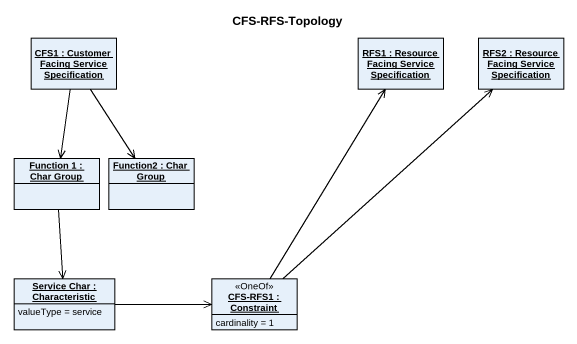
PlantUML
@startuml
title CFS-RFS-Topology
hide circle
hide empty members
object "CFS1 : Customer Facing Service Specification" as CFS1
object "RFS1 : Resource Facing Service Specification" as RFS1
object "RFS2 : Resource Facing Service Specification" as RFS2
object "Function 1 : Char Group" as Function_1
object "Function2 : Char Group" as Function2
object "Service Char : Characteristic" as Service_Char {
  valueType = service
}
object "CFS-RFS1 : Constraint" as CFS_RFS1 <<OneOf>> {
  cardinality = 1
}
CFS1 --> Function_1
CFS1 --> Function2
Function_1 --> Service_Char
Service_Char -right-> CFS_RFS1
CFS_RFS1 -up-> RFS1
CFS_RFS1 -up-> RFS2
@enduml
